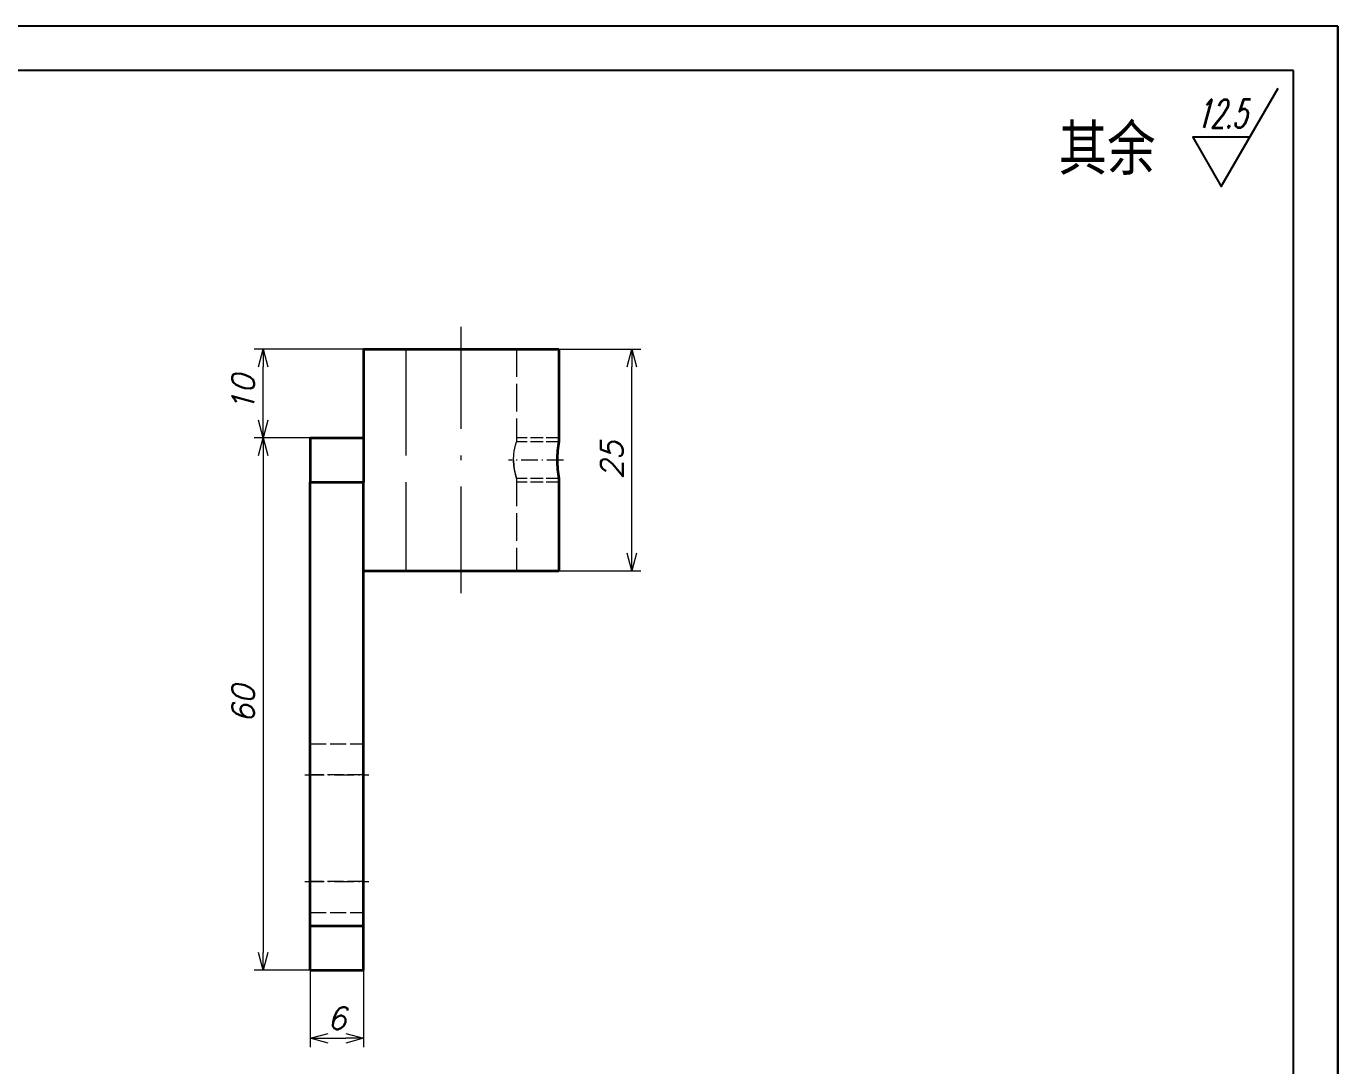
# Model space of a CAD drawing. Header units: inches. Extents: x -6764 to -5139, y 992 to 1720.
# Drawn here: x -6306.2 to -6158.5, y 1085 to 1202.2 of the extents above; entities that cross this region are included whole.
import ezdxf
from ezdxf.enums import TextEntityAlignment as Align

# ---------------------------------------------------------------- set-up
doc = ezdxf.new("R2010")
doc.units = ezdxf.units.IN
doc.header["$MEASUREMENT"] = 0
doc.linetypes.add('DASHDOT', pattern=[18.5, 12, -3, 0.5, -3])
doc.linetypes.add('DASHED', pattern=[15, 12, -3])
doc.layers.add('Dim', color=3, linetype='Continuous')
doc.layers.add('标注线', color=3, linetype='Continuous', lineweight=25)
doc.styles.add('DIM_FONT', font='romans.shx', dxfattribs={"oblique": 15})
doc.styles.add('仿宋体', font='FSGB2312.ttf', dxfattribs={"width": 0.8, "height": 3.5})
doc.dimstyles.new('KK2.5', dxfattribs={"dimtxt": 2.5, "dimasz": 2, "dimexe": 1, "dimexo": 0, "dimgap": 1, "dimtad": 1, "dimtoh": 1, "dimdsep": 46, "dimtxsty": 'DIM_FONT', "dimblk": 'OPEN30', "dimcen": 0, "dimclrd": 3, "dimclre": 3, "dimclrt": 3, "dimazin": 2, "dimtfac": 1, "dimtmove": 0, "dimatfit": 3, "dimldrblk": 'OPEN30', "dimfxl": 0, "dimtolj": 1, "dimlwd": 20, "dimlwe": 20, "dimarcsym": 0})

# ---------------------------------------------------------------- blocks, each defined once
blk = doc.blocks.new('BZ-MQH')
for p, q in [((-213949.02, 20874.59), (-214275.72, 20874.59)), ((-213949.02, 20643.59), (-213949.02, 20874.59)), ((-213949.02, 20874.59), (-213949.02, 20643.59)), ((-213954.52, 20869.09), (-214270.22, 20869.09)), ((-213954.52, 20649.09), (-213954.52, 20869.09))]:
    blk.add_line(p, q)
at = {"layer": 'Dim', "ltscale": 2}
blk.add_lwpolyline([(-213959.94, 20860.83), (-213966.98, 20860.83), (-213963.46, 20854.73), (-213956.42, 20866.92)], dxfattribs=at)
at = {"layer": 'Dim', "ltscale": 2, "style": 'DIM_FONT', "oblique": 15, "width": 0.559478}
blk.add_text('12.5', height=3.52, dxfattribs=at).set_placement((-213966.6, 20862), (-213960.32, 20862), align=Align.FIT)
at = {"layer": 'Dim', "insert": (-213983.61, 20862.26), "char_height": 5.5, "width": 67.3601, "attachment_point": 1, "style": '仿宋体'}
blk.add_mtext('其余', dxfattribs=at)
blk = doc.blocks.new('_Open30')
at = {"color": 0, "linetype": 'ByBlock', "lineweight": -2}
for p, q in [((-1, 0.268), (0, 0)), ((0, 0), (-1, -0.268)), ((0, 0), (-1, 0))]:
    blk.add_line(p, q, dxfattribs=at)
blk = doc.blocks.new('*D220')
at = {"layer": 'Defpoints', "color": 0, "transparency": 16777216}
for p in [(-6274.22, 1095.77), (-6268.22, 1095.77), (-6268.22, 1088.09)]:
    blk.add_point(p, dxfattribs=at)
at = {"layer": '标注线', "color": 3, "lineweight": 20, "transparency": 16777216}
for p, q in [((-6274.22, 1095.77), (-6274.22, 1087.09)), ((-6268.22, 1095.77), (-6268.22, 1087.09)), ((-6272.22, 1088.09), (-6270.22, 1088.09))]:
    blk.add_line(p, q, dxfattribs=at)
at = {"layer": '标注线', "color": 3, "lineweight": 20, "transparency": 16777216, "xscale": 2, "yscale": 2, "zscale": 2, "rotation": 180}
blk.add_blockref('_Open30', (-6274.22, 1088.09), dxfattribs=at)
at = {"layer": '标注线', "color": 3, "lineweight": 20, "transparency": 16777216, "xscale": 2, "yscale": 2, "zscale": 2}
blk.add_blockref('_Open30', (-6268.22, 1088.09), dxfattribs=at)
at = {"layer": '标注线', "color": 3, "transparency": 16777216, "insert": (-6271.22, 1090.34), "char_height": 2.5, "attachment_point": 5, "style": 'DIM_FONT'}
blk.add_mtext('\\A1;6', dxfattribs=at)
blk = doc.blocks.new('*D221')
at = {"layer": 'Defpoints', "color": 0, "transparency": 16777216}
for p in [(-6279.53, 1165.77), (-6268.22, 1165.77), (-6272.25, 1155.77)]:
    blk.add_point(p, dxfattribs=at)
at = {"layer": '标注线', "color": 3, "lineweight": 20, "transparency": 16777216}
for p, q in [((-6268.22, 1165.77), (-6280.53, 1165.77)), ((-6279.53, 1157.77), (-6279.53, 1163.77)), ((-6272.25, 1155.77), (-6280.53, 1155.77))]:
    blk.add_line(p, q, dxfattribs=at)
at = {"layer": '标注线', "color": 3, "lineweight": 20, "transparency": 16777216, "xscale": 2, "yscale": 2, "zscale": 2}
for p, rotation in [((-6279.53, 1165.77), 90), ((-6279.53, 1155.77), 270)]:
    blk.add_blockref('_Open30', p, dxfattribs=dict(at, rotation=rotation))
at = {"layer": '标注线', "color": 3, "transparency": 16777216, "insert": (-6281.78, 1160.77), "char_height": 2.5, "attachment_point": 5, "rotation": 90, "style": 'DIM_FONT'}
blk.add_mtext('\\A1;10', dxfattribs=at)
blk = doc.blocks.new('*D222')
at = {"layer": 'Defpoints', "color": 0, "transparency": 16777216}
for p in [(-6274.22, 1155.77), (-6279.53, 1095.77), (-6274.22, 1095.77)]:
    blk.add_point(p, dxfattribs=at)
at = {"layer": '标注线', "color": 3, "lineweight": 20, "transparency": 16777216}
for p, q in [((-6274.22, 1155.77), (-6280.53, 1155.77)), ((-6279.53, 1153.77), (-6279.53, 1097.77)), ((-6274.22, 1095.77), (-6280.53, 1095.77))]:
    blk.add_line(p, q, dxfattribs=at)
at = {"layer": '标注线', "color": 3, "lineweight": 20, "transparency": 16777216, "xscale": 2, "yscale": 2, "zscale": 2}
for p, rotation in [((-6279.53, 1155.77), 90), ((-6279.53, 1095.77), 270)]:
    blk.add_blockref('_Open30', p, dxfattribs=dict(at, rotation=rotation))
at = {"layer": '标注线', "color": 3, "transparency": 16777216, "insert": (-6281.78, 1125.77), "char_height": 2.5, "attachment_point": 5, "rotation": 90, "style": 'DIM_FONT'}
blk.add_mtext('\\A1;60', dxfattribs=at)
blk = doc.blocks.new('*D223')
at = {"layer": 'Defpoints', "color": 0, "transparency": 16777216}
for p in [(-6246.22, 1165.77), (-6237.99, 1165.77), (-6246.22, 1140.77)]:
    blk.add_point(p, dxfattribs=at)
at = {"layer": '标注线', "color": 3, "lineweight": 20, "transparency": 16777216}
for p, q in [((-6246.22, 1165.77), (-6236.99, 1165.77)), ((-6237.99, 1142.77), (-6237.99, 1163.77)), ((-6246.22, 1140.77), (-6236.99, 1140.77))]:
    blk.add_line(p, q, dxfattribs=at)
at = {"layer": '标注线', "color": 3, "lineweight": 20, "transparency": 16777216, "xscale": 2, "yscale": 2, "zscale": 2}
for p, rotation in [((-6237.99, 1165.77), 90), ((-6237.99, 1140.77), 270)]:
    blk.add_blockref('_Open30', p, dxfattribs=dict(at, rotation=rotation))
at = {"layer": '标注线', "color": 3, "transparency": 16777216, "insert": (-6240.24, 1153.27), "char_height": 2.5, "attachment_point": 5, "rotation": 90, "style": 'DIM_FONT'}
blk.add_mtext('\\A1;25', dxfattribs=at)

msp = doc.modelspace()

# ---------------------------------------------------------------- linework, layer by layer
at = {"color": 1, "linetype": 'DASHDOT', "lineweight": 13}
msp.add_line((-6257.217, 1138.274), (-6257.217, 1168.274), dxfattribs=at)
at = {"color": 7, "lineweight": 35}
for p, q in [((-6268.217, 1165.774), (-6246.217, 1165.774)), ((-6268.217, 1165.774), (-6268.217, 1155.774)), ((-6246.217, 1165.774), (-6246.217, 1155.341)), ((-6274.217, 1155.774), (-6268.217, 1155.774)), ((-6274.217, 1155.774), (-6274.217, 1150.774)), ((-6268.217, 1155.774), (-6268.217, 1150.774)), ((-6246.217, 1151.207), (-6246.217, 1140.774)), ((-6274.217, 1150.774), (-6268.217, 1150.774)), ((-6274.217, 1100.774), (-6274.217, 1150.774)), ((-6268.217, 1100.774), (-6268.217, 1150.774)), ((-6268.217, 1140.774), (-6246.217, 1140.774)), ((-6274.217, 1100.774), (-6268.217, 1100.774)), ((-6274.217, 1095.774), (-6274.217, 1100.774)), ((-6268.217, 1095.774), (-6268.217, 1100.774)), ((-6274.217, 1095.774), (-6268.217, 1095.774))]:
    msp.add_line(p, q, dxfattribs=at)
at = {"color": 2, "linetype": 'DASHED', "lineweight": 13}
msp.add_line((-6263.467, 1165.774), (-6263.467, 1140.774), dxfattribs=at)
at = {"color": 2, "linetype": 'DASHED', "lineweight": 13, "ltscale": 0.260825}
for p, q in [((-6250.967, 1165.774), (-6250.967, 1155.341)), ((-6250.967, 1151.207), (-6250.967, 1140.774))]:
    msp.add_line(p, q, dxfattribs=at)
at = {"color": 2, "linetype": 'DASHED', "lineweight": 13, "ltscale": 0.375}
msp.add_line((-6268.217, 1155.774), (-6268.217, 1140.774), dxfattribs=at)
at = {"color": 2, "linetype": 'DASHED', "lineweight": 13, "ltscale": 0.11875}
for p, q in [((-6246.217, 1155.774), (-6250.967, 1155.774)), ((-6246.217, 1155.341), (-6250.967, 1155.341)), ((-6246.217, 1151.207), (-6250.967, 1151.207)), ((-6246.217, 1150.774), (-6250.967, 1150.774))]:
    msp.add_line(p, q, dxfattribs=at)
at = {"color": 1, "linetype": 'DASHDOT', "lineweight": 13, "ltscale": 0.154688}
msp.add_line((-6245.701, 1153.274), (-6251.889, 1153.274), dxfattribs=at)
at = {"color": 2, "linetype": 'DASHED', "lineweight": 13, "ltscale": 0.15}
for p, q in [((-6274.217, 1150.774), (-6268.217, 1150.774)), ((-6274.217, 1121.274), (-6268.217, 1121.274)), ((-6274.217, 1121.274), (-6268.217, 1121.274)), ((-6268.217, 1117.774), (-6274.217, 1117.774)), ((-6268.217, 1117.774), (-6274.217, 1117.774)), ((-6268.217, 1117.774), (-6274.217, 1117.774)), ((-6268.217, 1117.774), (-6274.217, 1117.774)), ((-6268.217, 1105.774), (-6274.217, 1105.774)), ((-6268.217, 1105.774), (-6274.217, 1105.774)), ((-6268.217, 1105.774), (-6274.217, 1105.774)), ((-6268.217, 1105.774), (-6274.217, 1105.774)), ((-6274.217, 1102.274), (-6268.217, 1102.274)), ((-6274.217, 1102.274), (-6268.217, 1102.274)), ((-6274.217, 1100.774), (-6268.217, 1100.774))]:
    msp.add_line(p, q, dxfattribs=at)
at = {"color": 1, "linetype": 'DASHDOT', "lineweight": 13, "ltscale": 0.179999}
for p, q in [((-6274.817, 1117.774), (-6267.617, 1117.774)), ((-6274.817, 1105.774), (-6267.617, 1105.774))]:
    msp.add_line(p, q, dxfattribs=at)
at = {"color": 2, "linetype": 'DASHED', "lineweight": 13}
for points in [[(-6251.319, 1153.274), (-6251.286, 1153.898), (-6251.231, 1154.292), (-6251.083, 1154.956), (-6250.967, 1155.341)], [(-6251.319, 1153.274), (-6251.286, 1153.898), (-6251.231, 1154.292), (-6251.083, 1154.956), (-6250.967, 1155.341)], [(-6251.319, 1153.274), (-6251.286, 1152.649), (-6251.231, 1152.255), (-6251.083, 1151.591), (-6250.967, 1151.207)], [(-6250.967, 1151.207), (-6251.213, 1152.152), (-6251.281, 1152.61), (-6251.319, 1153.274)]]:
    msp.add_lwpolyline(points, dxfattribs=at)
at = {"color": 7, "lineweight": 35}
for centre, start, end in [((-6235.23, 1153.253), 169.24362, 179.89665), ((-6235.23, 1153.294), 180.10339, 190.75637)]:
    msp.add_arc(centre, 11.183, start, end, dxfattribs=at)
at = {"color": 2, "linetype": 'DASHED', "lineweight": 13}
for centre, start, end in [((-6235.23, 1153.253), 169.24362, 179.89668), ((-6235.23, 1153.294), 180.10335, 190.7564)]:
    msp.add_arc(centre, 11.183, start, end, dxfattribs=at)

# ---------------------------------------------------------------- block references
at = {"xscale": 0.9090909090591595, "yscale": 0.9090909090882633, "zscale": 0.9090909090939012}
msp.add_blockref('BZ-MQH', (188340.648, -17774.722), dxfattribs=at)

# ---------------------------------------------------------------- dimensions: what is measured, and where the dimension line sits
at = {"layer": '标注线', "color": 2}
for base, p1, p2, picture, middle in [((-6279.534, 1165.774), (-6272.245, 1155.774), (-6268.217, 1165.774), '*D221', (-6281.784, 1160.774)), ((-6237.993, 1165.774), (-6246.217, 1140.774), (-6246.217, 1165.774), '*D223', (-6240.243, 1153.274)), ((-6279.534, 1095.774), (-6274.217, 1155.774), (-6274.217, 1095.774), '*D222', (-6281.784, 1125.774))]:
    dim = msp.add_linear_dim(base=base, p1=p1, p2=p2, angle=90, dimstyle='KK2.5', dxfattribs=at)
    dim.commit()
    dim.dimension.update_dxf_attribs({"geometry": picture, "text_midpoint": middle})
dim = msp.add_linear_dim(base=(-6268.217, 1088.087), p1=(-6274.217, 1095.774), p2=(-6268.217, 1095.774), dimstyle='KK2.5', dxfattribs=at)
dim.commit()
dim.dimension.update_dxf_attribs({"geometry": '*D220', "text_midpoint": (-6271.217, 1090.337)})

doc.saveas('drawing.dxf')
